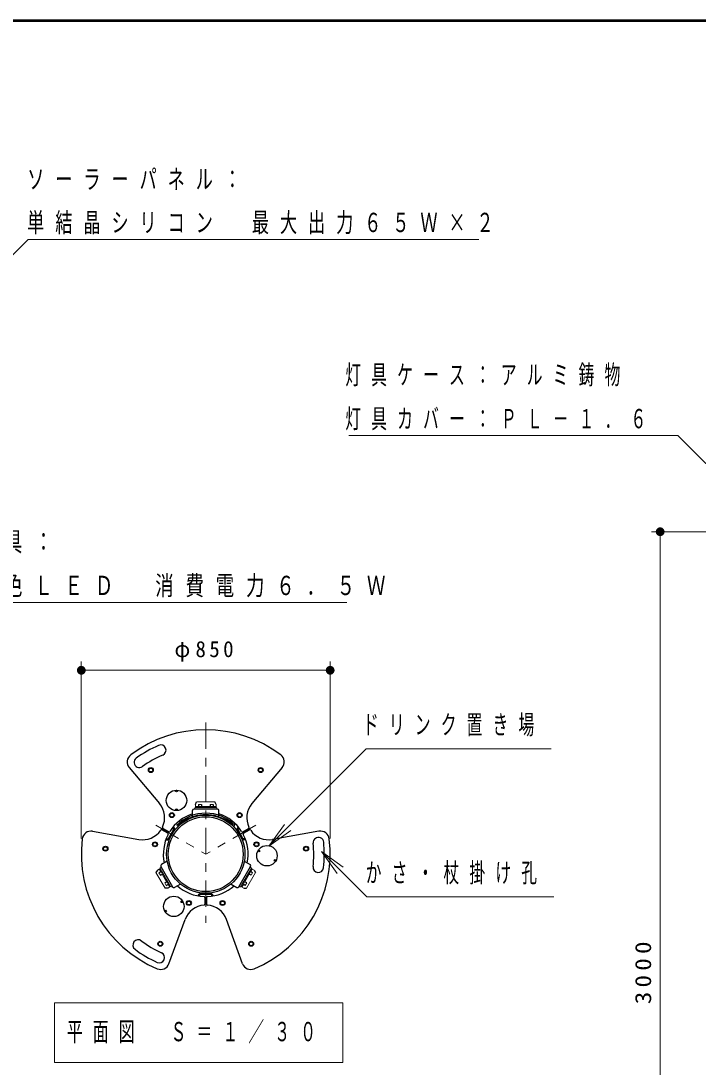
# Model space of a CAD drawing. Units: millimetres on the paper, scale 1:30. Extents: x 475 to 840, y 278 to 554.
# Drawn here: x 548.6 to 625.7, y 434.9 to 554 of the extents above; entities that cross this region are included whole.
import ezdxf

# ---------------------------------------------------------------- set-up
doc = ezdxf.new("R2010")
doc.units = ezdxf.units.MM
doc.linetypes.add('USER2', pattern=[6, 3, -1, 1, -1])
doc.layers.add('1_30', color=7, linetype='Continuous', lineweight=25)
doc.layers.add('NAKAMURA図枠', color=7, linetype='Continuous', lineweight=13)
doc.styles.add('ＭＳ ゴシック', font='')
doc.styles.get('ＭＳ ゴシック').set_extended_font_data('MS Gothic')

# ---------------------------------------------------------------- blocks, each defined once
blk = doc.blocks.new('filled_dot')
at = {"color": 0, "linetype": 'Continuous', "lineweight": -2, "const_width": 1.25}
blk.add_lwpolyline([(-0.625, 0, 1), (0.625, 0, 1)], format="xyb", close=True, dxfattribs=at)

msp = doc.modelspace()

# ---------------------------------------------------------------- linework, layer by layer
at = {"layer": '1_30', "lineweight": 13}
for p, q in [((630.862, 495.827), (620.343, 495.827)), ((621.343, 395.826), (621.343, 495.827)), ((555.436, 460.905), (555.436, 481.047)), ((583.769, 460.905), (583.769, 481.047)), ((555.436, 480.047), (583.769, 480.047)), ((576.804, 460.022), (578.572, 462.497)), ((576.804, 460.022), (578.925, 462.143)), ((579.279, 461.79), (576.804, 460.022)), ((584.561, 456.917), (582.793, 459.392)), ((582.793, 459.392), (585.268, 457.624)), ((582.793, 459.392), (584.915, 457.27)), ((552.394, 442.173), (552.394, 435.373)), ((585.194, 442.173), (552.394, 442.173)), ((585.194, 435.373), (585.194, 442.173)), ((552.394, 435.373), (585.194, 435.373))]:
    msp.add_line(p, q, dxfattribs=at)
at = {"layer": '1_30', "linetype": 'USER2', "lineweight": 13}
for p, q in [((569.602, 474.093), (569.602, 451.275)), ((563.913, 462.391), (569.602, 459.106)), ((575.292, 462.391), (569.602, 459.106))]:
    msp.add_line(p, q, dxfattribs=at)
at = {"layer": '1_30', "color": 40}
for p, q in [((560.895, 468.965), (564.338, 464.861)), ((578.31, 468.965), (574.867, 464.861)), ((568.421, 464.781), (568.569, 465.054)), ((568.762, 464.781), (568.762, 464.519)), ((569.102, 464.781), (569.102, 464.519)), ((570.102, 464.781), (570.102, 464.519)), ((570.442, 464.781), (570.442, 464.519)), ((570.784, 464.781), (570.636, 465.054)), ((556.71, 461.718), (561.986, 460.787)), ((565.284, 461.484), (564.618, 461.868)), ((565.384, 461.657), (564.718, 462.041)), ((573.821, 461.657), (574.487, 462.041)), ((573.921, 461.484), (574.587, 461.868)), ((582.494, 461.718), (577.219, 460.787)), ((564.097, 457.292), (563.934, 457.027)), ((564.268, 456.996), (564.494, 457.127)), ((564.438, 456.701), (564.664, 456.832)), ((574.767, 456.701), (574.54, 456.832)), ((574.937, 456.996), (574.71, 457.127)), ((575.108, 457.292), (575.271, 457.027)), ((564.938, 455.835), (565.164, 455.966)), ((565.279, 455.245), (564.968, 455.237)), ((565.108, 455.541), (565.334, 455.672)), ((574.097, 455.541), (573.87, 455.672)), ((573.926, 455.245), (574.237, 455.237)), ((574.267, 455.835), (574.04, 455.966)), ((569.502, 454.177), (569.502, 453.408)), ((569.702, 454.177), (569.702, 453.408)), ((565.418, 446.635), (567.25, 451.669)), ((573.787, 446.635), (571.954, 451.669))]:
    msp.add_line(p, q, dxfattribs=at)
at = {"layer": '1_30', "color": 40, "lineweight": 13}
for p, q in [((568.421, 464.781), (568.421, 464.548)), ((570.636, 465.054), (568.569, 465.054)), ((569.102, 464.781), (568.762, 464.781)), ((570.442, 464.781), (570.102, 464.781)), ((570.784, 464.781), (570.784, 464.548)), ((568.349, 464.369), (568.349, 464.229)), ((570.822, 464.403), (568.382, 464.403)), ((568.762, 464.548), (568.421, 464.548)), ((570.784, 464.519), (568.421, 464.519)), ((568.421, 464.519), (568.421, 464.403)), ((570.102, 464.548), (569.102, 464.548)), ((570.784, 464.548), (570.442, 464.548)), ((570.784, 464.519), (570.784, 464.403)), ((570.856, 464.369), (570.856, 464.229)), ((564.405, 457.514), (565.625, 455.401)), ((564.418, 457.56), (564.539, 457.63)), ((573.579, 455.401), (574.799, 457.514)), ((574.787, 457.56), (574.666, 457.63)), ((563.934, 457.027), (564.968, 455.237)), ((564.097, 457.292), (564.299, 457.408)), ((564.268, 456.996), (564.438, 456.701)), ((564.299, 457.408), (564.47, 457.113)), ((564.324, 457.423), (564.425, 457.481)), ((564.324, 457.423), (565.505, 455.376)), ((564.64, 456.818), (565.14, 455.952)), ((573.7, 455.376), (574.881, 457.423)), ((574.065, 455.952), (574.565, 456.818)), ((574.237, 455.237), (575.271, 457.027)), ((574.735, 457.113), (574.906, 457.408)), ((574.767, 456.701), (574.937, 456.996)), ((574.881, 457.423), (574.78, 457.481)), ((575.108, 457.292), (574.906, 457.408)), ((564.938, 455.835), (565.108, 455.541)), ((565.279, 455.245), (565.481, 455.362)), ((565.31, 455.658), (565.481, 455.362)), ((565.505, 455.376), (565.606, 455.434)), ((565.671, 455.389), (565.792, 455.459)), ((573.534, 455.389), (573.413, 455.459)), ((573.7, 455.376), (573.599, 455.434)), ((573.724, 455.362), (573.895, 455.658)), ((573.926, 455.245), (573.724, 455.362)), ((574.097, 455.541), (574.267, 455.835))]:
    msp.add_line(p, q, dxfattribs=at)
at = {"layer": '1_30'}
for p, q in [((568.102, 463.303), (568.102, 464.063)), ((570.936, 464.229), (568.269, 464.229)), ((571.102, 463.303), (571.102, 464.063)), ((565.373, 460.906), (565.928, 461.869)), ((565.465, 460.853), (566.021, 461.815)), ((565.848, 462.149), (565.933, 461.967)), ((565.923, 462.24), (566.029, 462.012)), ((573.282, 462.24), (573.176, 462.012)), ((573.74, 460.853), (573.184, 461.815)), ((573.357, 462.149), (573.272, 461.967)), ((573.832, 460.906), (573.277, 461.869)), ((565.048, 460.725), (565.299, 460.747)), ((565.089, 460.836), (565.29, 460.853)), ((574.156, 460.725), (573.906, 460.747)), ((574.115, 460.836), (573.915, 460.853)), ((564.499, 457.699), (565.832, 455.39)), ((565.218, 458.307), (564.56, 457.927)), ((573.373, 455.39), (574.706, 457.699)), ((573.987, 458.307), (574.645, 457.927)), ((566.718, 455.709), (566.06, 455.329)), ((572.487, 455.709), (573.145, 455.329)), ((568.728, 454.352), (568.872, 454.558)), ((568.844, 454.332), (568.959, 454.497)), ((569.047, 454.649), (570.158, 454.649)), ((569.047, 454.543), (570.158, 454.543)), ((570.361, 454.332), (570.245, 454.497)), ((570.477, 454.352), (570.333, 454.558))]:
    msp.add_line(p, q, dxfattribs=at)
at = {"layer": '1_30', "color": 190}
for p, q in [((566.418, 462.285), (566.3, 462.403)), ((566.53, 462.394), (566.541, 462.494)), ((567.057, 462.817), (566.957, 462.828)), ((572.147, 462.817), (572.248, 462.828)), ((572.675, 462.394), (572.664, 462.494)), ((572.787, 462.285), (572.905, 462.403))]:
    msp.add_line(p, q, dxfattribs=at)
at = {"layer": '1_30', "lineweight": 13}
for points in [[(543.356, 523.096), (549.384, 529.124), (600.707, 529.124)], [(629.797, 500.353), (623.36, 506.791), (585.91, 506.791)], [(534.298, 496.379), (542.891, 487.785), (585.684, 487.785)], [(576.804, 460.022), (587.876, 471.094), (608.916, 471.094)], [(582.793, 459.392), (587.955, 454.23), (609.231, 454.23)]]:
    msp.add_lwpolyline(points, dxfattribs=at)
at = {"layer": '1_30'}
for centre, radius in [((563.351, 468.687), 0.283), ((563.351, 468.687), 0.217), ((575.854, 468.687), 0.283), ((575.854, 468.687), 0.217), ((566.269, 466.296), 0.1), ((569.602, 459.106), 4.457), ((565.746, 463.551), 0.283), ((565.746, 463.551), 0.217), ((566.269, 464.163), 0.1), ((573.459, 463.551), 0.283), ((573.459, 463.551), 0.217), ((569.602, 459.106), 4.263), ((558.179, 459.729), 0.283), ((558.179, 459.729), 0.217), ((563.824, 460.223), 0.283), ((563.824, 460.223), 0.217), ((575.38, 460.223), 0.283), ((575.38, 460.223), 0.217), ((581.025, 459.729), 0.283), ((581.025, 459.729), 0.217), ((575.648, 459.464), 0.1), ((577.496, 458.398), 0.1), ((566.89, 453.691), 0.1), ((567.681, 453.543), 0.283), ((567.681, 453.543), 0.217), ((571.524, 453.543), 0.283), ((571.524, 453.543), 0.217), ((565.042, 452.624), 0.1), ((564.431, 448.901), 0.283), ((574.774, 448.901), 0.283), ((564.431, 448.901), 0.217), ((574.774, 448.901), 0.217)]:
    msp.add_circle(centre, radius, dxfattribs=at)
at = {"layer": '1_30', "color": 131}
for centre in [(566.269, 465.229), (576.572, 458.931), (565.966, 453.158)]:
    msp.add_circle(centre, 1.167, dxfattribs=at)
at = {"layer": '1_30', "color": 40}
for centre, radius, start, end in [((569.602, 459.106), 14.166, 52.90229, 127.09771), ((569.602, 459.106), 13.5, 113.39011, 125.85094), ((564.481, 470.946), 0.6, 293.39011, 113.39011), ((561.661, 469.608), 1, 127.09771, 220), ((562.047, 469.562), 0.6, 125.85094, 305.85094), ((569.602, 459.106), 12.3, 113.39011, 125.85094), ((577.544, 469.608), 1, 320, 52.90229), ((562.42, 463.252), 2.503, 334.40653, 40), ((576.784, 463.252), 2.503, 140, 205.59347), ((569.602, 459.106), 4.833, 108.08001, 147.67656), ((569.602, 459.106), 4.833, 32.32344, 71.91999), ((556.537, 460.733), 1, 80, 172.90229), ((562.42, 463.252), 2.503, 260, 325.59347), ((564.568, 461.782), 0.1, 60, 145.59347), ((564.768, 462.128), 0.1, 154.40653, 240), ((569.602, 459.106), 4.833, 152.32344, 191.91999), ((565.234, 461.397), 0.1, 332.32344, 60), ((565.434, 461.744), 0.1, 240, 327.67656), ((573.771, 461.744), 0.1, 212.32344, 300), ((573.971, 461.397), 0.1, 120, 207.67656), ((569.602, 459.106), 4.833, 348.08001, 27.67656), ((574.437, 462.128), 0.1, 300, 25.59347), ((574.637, 461.782), 0.1, 34.40653, 120), ((576.784, 463.252), 2.503, 214.40653, 280), ((582.668, 460.733), 1, 7.09771, 100), ((569.602, 459.106), 14.166, 172.90229, 247.09771), ((569.602, 459.106), 14.166, 292.90229, 7.09771), ((569.602, 459.106), 12.3, 353.39011, 5.85094), ((582.435, 460.421), 0.6, 5.85094, 185.85094), ((569.602, 459.106), 13.5, 353.39011, 5.85094), ((582.417, 457.621), 0.6, 173.39011, 353.39011), ((569.602, 459.106), 4.833, 228.08001, 267.67656), ((569.602, 459.106), 4.833, 272.32344, 311.91999), ((569.402, 454.177), 0.1, 0, 87.67656), ((569.802, 454.177), 0.1, 92.32344, 180), ((569.602, 450.813), 2.503, 94.40653, 160), ((569.402, 453.408), 0.1, 274.40653, 0), ((569.802, 453.408), 0.1, 180, 265.59347), ((569.602, 450.813), 2.503, 20, 85.59347), ((561.909, 448.751), 0.6, 53.39011, 233.39011), ((569.602, 459.106), 12.3, 233.39011, 245.85094), ((569.602, 459.106), 13.5, 233.39011, 245.85094), ((564.325, 447.335), 0.6, 245.85094, 65.85094), ((564.479, 446.977), 1, 247.09771, 340), ((574.726, 446.977), 1, 200, 292.90229)]:
    msp.add_arc(centre, radius, start, end, dxfattribs=at)
at = {"layer": '1_30', "color": 190}
for radius, start, end in [(4.667, 44.95545, 135.04455), (4.5, 55.56188, 124.43812), (4.5, 133.06187, 135.0462), (4.567, 125.4016, 132.0984), (4.567, 47.9016, 54.5984), (4.5, 44.95379, 46.93812)]:
    msp.add_arc((569.602, 459.106), radius, start, end, dxfattribs=at)
at = {"layer": '1_30'}
for centre, radius, start, end in [((568.269, 464.063), 0.167, 90, 180), ((570.936, 464.063), 0.167, 0, 90), ((565.836, 461.922), 0.107, 330, 25), ((565.836, 461.922), 0.213, 330, 25), ((573.369, 461.922), 0.213, 155, 210), ((573.369, 461.922), 0.107, 155, 210), ((565.28, 460.96), 0.107, 275, 330), ((565.28, 460.96), 0.213, 275, 330), ((573.925, 460.96), 0.213, 210, 265), ((573.925, 460.96), 0.213, 210, 265), ((573.925, 460.96), 0.107, 210, 265), ((573.925, 460.96), 0.107, 210, 265), ((564.643, 457.782), 0.167, 120, 210), ((574.562, 457.782), 0.167, 330, 60), ((565.977, 455.473), 0.167, 210, 300), ((573.228, 455.473), 0.167, 240, 330), ((569.047, 454.436), 0.213, 90, 145), ((569.047, 454.436), 0.107, 90, 145), ((570.158, 454.436), 0.213, 35, 90), ((570.158, 454.436), 0.107, 35, 90)]:
    msp.add_arc(centre, radius, start, end, dxfattribs=at)
at = {"layer": '1_30', "color": 40, "lineweight": 13}
for centre, start, end in [((568.382, 464.369), 90, 180), ((570.822, 464.369), 0, 90), ((564.434, 457.531), 120, 210), ((574.771, 457.531), 330, 60), ((565.654, 455.418), 210, 300), ((573.551, 455.418), 240, 330)]:
    msp.add_arc(centre, 0.0333, start, end, dxfattribs=at)
at = {"layer": 'NAKAMURA図枠', "lineweight": 50}
msp.add_line((840, 554), (475, 554), dxfattribs=at)

# ---------------------------------------------------------------- block references
at = {"layer": '1_30', "lineweight": 13, "xscale": 0.4, "yscale": 0.4}
for p, rotation in [((621.343, 495.827), 270), ((583.769, 480.047), 180)]:
    msp.add_blockref('filled_dot', p, dxfattribs=dict(at, rotation=rotation))
msp.add_blockref('filled_dot', (555.436, 480.047), dxfattribs=at)

# ---------------------------------------------------------------- texts
at = {"layer": '1_30', "style": 'ＭＳ ゴシック'}
for s, insert, char_height, attachment_point in [('\\T1.64;\\W0.65;ソーラーパネル：', (549.278, 535.924), 2.199, 4), ('\\T1.64;\\W0.65;単結晶シリコン\u3000最大出力６５Ｗ×２', (549.278, 530.924), 2.199, 4), ('\\T1.64;\\W0.6;灯具ケース：アルミ鋳物', (585.493, 513.591), 2.199, 4), ('\\T1.64;\\W0.6;灯具カバー：ＰＬ－１．６', (585.493, 508.591), 2.199, 4), ('\\T1.64;\\W0.7;灯具：', (543.196, 494.585), 2.199, 4), ('\\T1.64;\\W0.7;白色ＬＥＤ\u3000消費電力６．５Ｗ', (543.196, 489.585), 2.199, 4), ('\\T1.33;\\W0.95;φ850', (569.602, 481.047), 1.833, 8), ('\\T1.64;\\W0.6;ドリンク置き場', (587.499, 473.744), 2.199, 4), ('\\T1.64;\\W0.6;かさ・杖掛け孔', (587.814, 456.88), 2.199, 4), ('\\T1.64;\\W0.6;平面図\u3000Ｓ＝１／３０', (553.794, 438.773), 2.199, 4)]:
    msp.add_mtext(s, dxfattribs=dict(at, insert=insert, char_height=char_height, attachment_point=attachment_point))
at = {"layer": '1_30', "insert": (620.343, 445.827), "char_height": 1.833, "attachment_point": 8, "rotation": 90, "style": 'ＭＳ ゴシック'}
msp.add_mtext('\\T1.33;\\W1.15;3000', dxfattribs=at)

doc.saveas('drawing.dxf')
